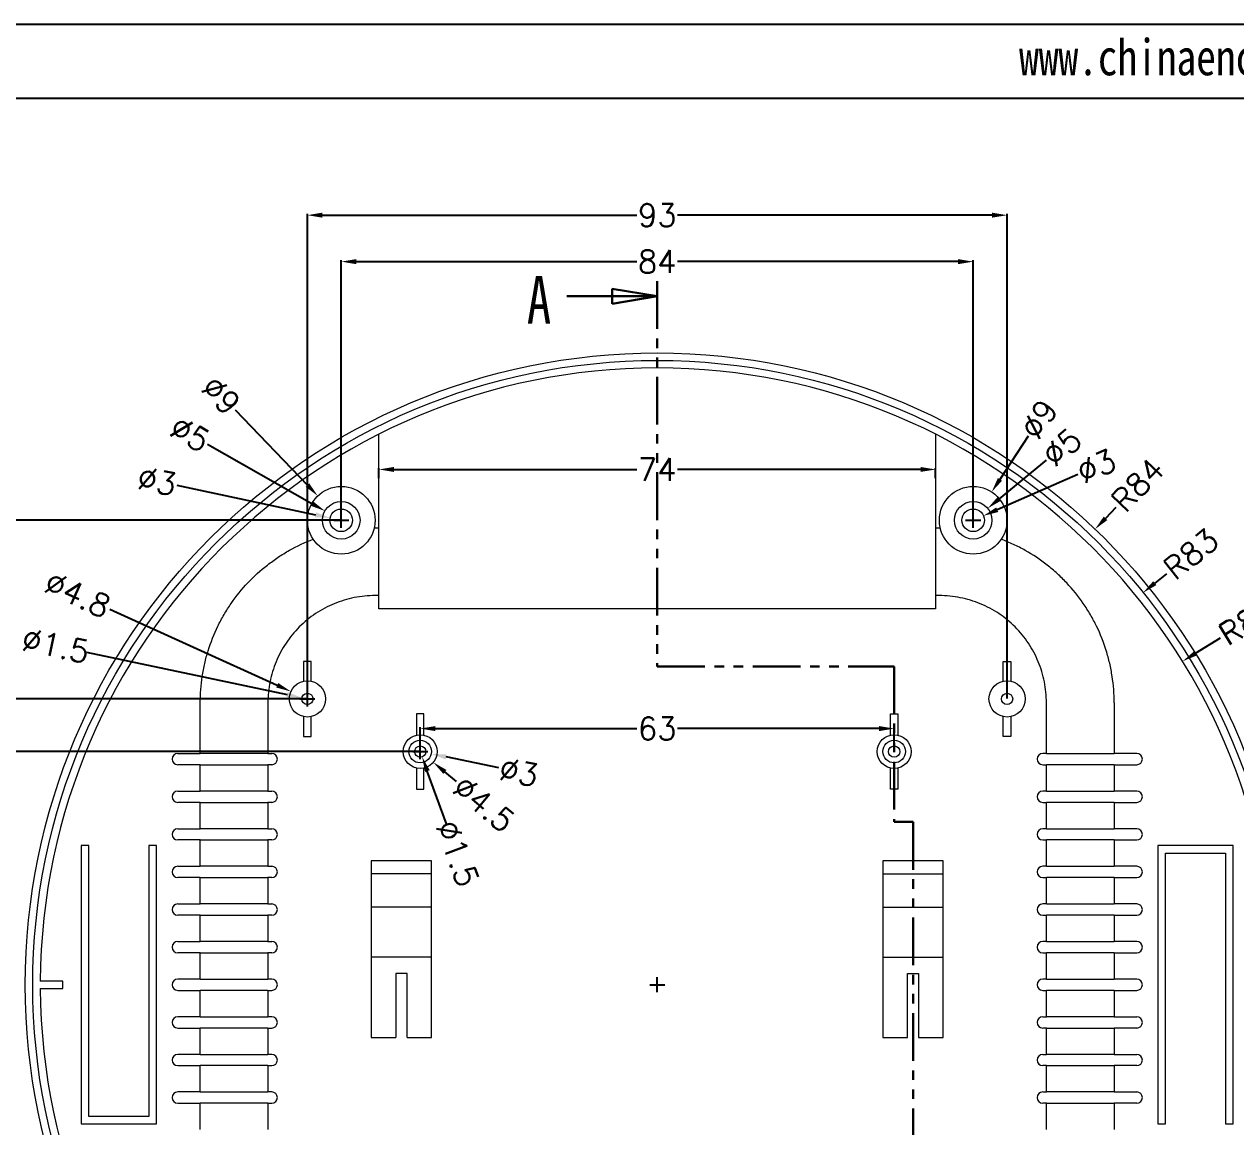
# Model space of a CAD drawing. Header units: inches. Extents: x 2104 to 3832, y 410 to 823.
# Drawn here: x 2921.7 to 3082.8, y 676.1 to 822.7 of the extents above; entities that cross this region are included whole.
import ezdxf

# ---------------------------------------------------------------- set-up
doc = ezdxf.new("R2010")
doc.units = ezdxf.units.IN
doc.linetypes.add('PHANTOM', pattern=[12.7, 6.35, -1.27, 1.27, -1.27, 1.27, -1.27])
doc.layers.add('文字', color=81, linetype='Continuous')
doc.styles.add('SLDTEXTSTYLE0', font='TXT', dxfattribs={"width": 0.75})
doc.styles.get("Standard").update_dxf_attribs({"font": 'txt', "bigfont": 'gbcbig.shx'})
doc.styles.add('宋体', font='', dxfattribs={"width": 0.8, "height": 3.5})
doc.styles.get('宋体').set_extended_font_data('SimSun')
doc.dimstyles.new('3', dxfattribs={"dimtxt": 3, "dimasz": 2, "dimexe": 0.18, "dimexo": 0.0625, "dimgap": 0.2, "dimtad": 0, "dimzin": 12, "dimdsep": 46, "dimtxsty": 'Standard', "dimcen": 1, "dimclrd": 3, "dimclre": 3, "dimadec": 0, "dimazin": 0, "dimtfac": 1, "dimtofl": 0, "dimtmove": 0, "dimatfit": 3, "dimfxl": 1, "dimtolj": 1, "dimtzin": 0, "dimarcsym": 0})

# ---------------------------------------------------------------- blocks, each defined once
blk = doc.blocks.new('_CLOSED')
at = {"color": 0, "linetype": 'ByBlock', "lineweight": -2}
for p, q in [((-1, 0.166667), (0, 0)), ((-1, 0.166667), (-1, -0.166667)), ((0, 0), (-1, -0.166667)), ((0, 0), (-1, 0))]:
    blk.add_line(p, q, dxfattribs=at)
blk = doc.blocks.new('*D68')
at = {"color": 3, "lineweight": -2}
for p, q in [((2959.37, 733.02), (2959.37, 797.45)), ((2961.37, 797.27), (3003.17, 797.27)), ((3050.37, 797.27), (3008.57, 797.27)), ((3052.37, 733.02), (3052.37, 797.45))]:
    blk.add_line(p, q, dxfattribs=at)
at = {"color": 3}
for points in [[(2961.37, 797.61), (2961.37, 796.94), (2959.37, 797.27)], [(3050.37, 797.61), (3050.37, 796.94), (3052.37, 797.27)]]:
    blk.add_solid(points, dxfattribs=at)
at = {"layer": 'Defpoints', "color": 0}
for p in [(3052.37, 797.27), (2959.37, 732.96), (3052.37, 732.96)]:
    blk.add_point(p, dxfattribs=at)
at = {"color": 0, "insert": (3005.87, 797.27), "char_height": 3, "attachment_point": 5}
blk.add_mtext('\\A1;93', dxfattribs=at)
blk = doc.blocks.new('*D69')
at = {"color": 3, "lineweight": -2}
for p, q in [((2974.37, 726.02), (2974.37, 729.2)), ((2976.37, 729.02), (3003.17, 729.02)), ((3035.37, 729.02), (3008.57, 729.02)), ((3037.37, 726.02), (3037.37, 729.2))]:
    blk.add_line(p, q, dxfattribs=at)
at = {"color": 3}
for points in [[(2976.37, 729.35), (2976.37, 728.69), (2974.37, 729.02)], [(3035.37, 729.35), (3035.37, 728.69), (3037.37, 729.02)]]:
    blk.add_solid(points, dxfattribs=at)
at = {"layer": 'Defpoints', "color": 0}
for p in [(3037.37, 729.02), (2974.37, 725.96), (3037.37, 725.96)]:
    blk.add_point(p, dxfattribs=at)
at = {"color": 0, "insert": (3005.87, 729.02), "char_height": 3, "attachment_point": 5}
blk.add_mtext('\\A1;63', dxfattribs=at)
blk = doc.blocks.new('*D70')
at = {"color": 3, "lineweight": -2}
for p, q in [((2968.87, 762.29), (2968.87, 763.65)), ((2970.87, 763.47), (3003.17, 763.47)), ((3040.87, 763.47), (3008.57, 763.47)), ((3042.87, 762.29), (3042.87, 763.65))]:
    blk.add_line(p, q, dxfattribs=at)
at = {"color": 3}
for points in [[(2970.87, 763.8), (2970.87, 763.14), (2968.87, 763.47)], [(3040.87, 763.8), (3040.87, 763.14), (3042.87, 763.47)]]:
    blk.add_solid(points, dxfattribs=at)
at = {"layer": 'Defpoints', "color": 0}
for p in [(3042.87, 763.47), (2968.87, 762.22), (3042.87, 762.22)]:
    blk.add_point(p, dxfattribs=at)
at = {"color": 0, "insert": (3005.87, 763.47), "char_height": 3, "attachment_point": 5}
blk.add_mtext('\\A1;74', dxfattribs=at)
blk = doc.blocks.new('*D72')
at = {"color": 3, "lineweight": -2}
for p, q in [((2963.87, 756.77), (2963.87, 791.28)), ((2965.87, 791.1), (3003.17, 791.1)), ((3045.87, 791.1), (3008.57, 791.1)), ((3047.87, 756.77), (3047.87, 791.28))]:
    blk.add_line(p, q, dxfattribs=at)
at = {"color": 3}
for points in [[(2965.87, 791.43), (2965.87, 790.76), (2963.87, 791.1)], [(3045.87, 791.43), (3045.87, 790.76), (3047.87, 791.1)]]:
    blk.add_solid(points, dxfattribs=at)
at = {"layer": 'Defpoints', "color": 0}
for p in [(3047.87, 791.1), (2963.87, 756.71), (3047.87, 756.71)]:
    blk.add_point(p, dxfattribs=at)
at = {"color": 0, "insert": (3005.87, 791.1), "char_height": 3, "attachment_point": 5}
blk.add_mtext('\\A1;84', dxfattribs=at)
blk = doc.blocks.new('*D78')
at = {"color": 3, "lineweight": -2}
for p, q in [((2974.31, 725.96), (2913.19, 725.96)), ((2913.37, 723.96), (2913.37, 671.66)), ((2913.37, 612.96), (2913.37, 665.26)), ((3005.81, 610.96), (2913.19, 610.96))]:
    blk.add_line(p, q, dxfattribs=at)
at = {"color": 3}
for points in [[(2913.04, 723.96), (2913.7, 723.96), (2913.37, 725.96)], [(2913.04, 612.96), (2913.7, 612.96), (2913.37, 610.96)]]:
    blk.add_solid(points, dxfattribs=at)
at = {"layer": 'Defpoints', "color": 0}
for p in [(2913.37, 725.96), (2974.37, 725.96), (3005.87, 610.96)]:
    blk.add_point(p, dxfattribs=at)
at = {"color": 0, "insert": (2913.37, 668.46), "char_height": 3, "attachment_point": 5, "rotation": 90}
blk.add_mtext('\\A1;115', dxfattribs=at)
blk = doc.blocks.new('*D79')
at = {"color": 3, "lineweight": -2}
for p, q in [((2959.31, 732.96), (2904.24, 732.96)), ((2904.42, 730.96), (2904.42, 675.66)), ((2904.42, 612.96), (2904.42, 668.26)), ((3005.81, 610.96), (2904.24, 610.96))]:
    blk.add_line(p, q, dxfattribs=at)
at = {"color": 3}
for points in [[(2904.08, 730.96), (2904.75, 730.96), (2904.42, 732.96)], [(2904.08, 612.96), (2904.75, 612.96), (2904.42, 610.96)]]:
    blk.add_solid(points, dxfattribs=at)
at = {"layer": 'Defpoints', "color": 0}
for p in [(2904.42, 732.96), (2959.37, 732.96), (3005.87, 610.96)]:
    blk.add_point(p, dxfattribs=at)
at = {"color": 0, "insert": (2904.42, 671.96), "char_height": 3, "attachment_point": 5, "rotation": 90}
blk.add_mtext('\\A1;122', dxfattribs=at)
blk = doc.blocks.new('*D80')
at = {"color": 3, "lineweight": -2}
for p, q in [((2963.81, 756.71), (2891.62, 756.71)), ((2891.8, 754.71), (2891.8, 691.04)), ((2891.8, 612.96), (2891.8, 676.64)), ((3005.81, 610.96), (2891.62, 610.96))]:
    blk.add_line(p, q, dxfattribs=at)
at = {"color": 3}
for points in [[(2891.46, 754.71), (2892.13, 754.71), (2891.8, 756.71)], [(2891.46, 612.96), (2892.13, 612.96), (2891.8, 610.96)]]:
    blk.add_solid(points, dxfattribs=at)
at = {"layer": 'Defpoints', "color": 0}
for p in [(2963.87, 756.71), (2891.8, 610.96), (3005.87, 610.96)]:
    blk.add_point(p, dxfattribs=at)
at = {"color": 0, "insert": (2891.8, 683.84), "char_height": 3, "attachment_point": 5, "rotation": 90}
blk.add_mtext('\\A1;145.75', dxfattribs=at)
blk = doc.blocks.new('*D83')
at = {"color": 3, "lineweight": -2}
for p, q in [((2949.77, 771.38), (2959.37, 761.4)), ((2963.87, 755.71), (2963.87, 757.71)), ((2962.87, 756.71), (2964.87, 756.71))]:
    blk.add_line(p, q, dxfattribs=at)
at = {"color": 3}
blk.add_solid([(2959.61, 761.63), (2959.13, 761.17), (2960.75, 759.95)], dxfattribs=at)
at = {"layer": 'Defpoints', "color": 0}
for p in [(2960.75, 759.95), (2966.99, 753.47)]:
    blk.add_point(p, dxfattribs=at)
at = {"color": 0, "insert": (2947.9, 773.32), "char_height": 3, "attachment_point": 5, "rotation": 313.8645}
blk.add_mtext('\\A1;∅9', dxfattribs=at)
blk = doc.blocks.new('*D84')
at = {"color": 3, "lineweight": -2}
for p, q in [((2946.11, 766.84), (2959.96, 758.94)), ((2963.87, 755.71), (2963.87, 757.71)), ((2962.87, 756.71), (2964.87, 756.71))]:
    blk.add_line(p, q, dxfattribs=at)
at = {"color": 3}
blk.add_solid([(2960.13, 759.23), (2959.8, 758.65), (2961.7, 757.95)], dxfattribs=at)
at = {"layer": 'Defpoints', "color": 0}
for p in [(2961.7, 757.95), (2966.04, 755.47)]:
    blk.add_point(p, dxfattribs=at)
at = {"color": 0, "insert": (2943.76, 768.18), "char_height": 3, "attachment_point": 5, "rotation": 330.3027}
blk.add_mtext('\\A1;∅5', dxfattribs=at)
blk = doc.blocks.new('*D85')
at = {"color": 3, "lineweight": -2}
for p, q in [((2942.02, 761.37), (2960.45, 757.44)), ((2963.87, 755.71), (2963.87, 757.71)), ((2962.87, 756.71), (2964.87, 756.71))]:
    blk.add_line(p, q, dxfattribs=at)
at = {"color": 3}
blk.add_solid([(2960.52, 757.77), (2960.38, 757.11), (2962.4, 757.02)], dxfattribs=at)
at = {"layer": 'Defpoints', "color": 0}
for p in [(2962.4, 757.02), (2965.34, 756.4)]:
    blk.add_point(p, dxfattribs=at)
at = {"color": 0, "insert": (2939.38, 761.93), "char_height": 3, "attachment_point": 5, "rotation": 347.9746}
blk.add_mtext('\\A1;∅3', dxfattribs=at)
blk = doc.blocks.new('*D86')
at = {"color": 3, "lineweight": -2}
for p, q in [((2974.37, 724.96), (2974.37, 726.96)), ((2973.37, 725.96), (2975.37, 725.96)), ((2979.19, 721.99), (2977.65, 723.26))]:
    blk.add_line(p, q, dxfattribs=at)
at = {"color": 3}
blk.add_solid([(2977.86, 723.52), (2977.44, 723), (2976.11, 724.53)], dxfattribs=at)
at = {"layer": 'Defpoints', "color": 0}
for p in [(2972.63, 727.39), (2976.11, 724.53)]:
    blk.add_point(p, dxfattribs=at)
at = {"color": 0, "insert": (2982.82, 719), "char_height": 3, "attachment_point": 5, "rotation": 320.5334}
blk.add_mtext('\\A1;∅4.5', dxfattribs=at)
blk = doc.blocks.new('*D87')
at = {"color": 3, "lineweight": -2}
for p, q in [((2974.37, 724.96), (2974.37, 726.96)), ((2973.37, 725.96), (2975.37, 725.96)), ((2984.82, 723.79), (2977.8, 725.25))]:
    blk.add_line(p, q, dxfattribs=at)
at = {"color": 3}
blk.add_solid([(2977.86, 725.58), (2977.73, 724.92), (2975.84, 725.66)], dxfattribs=at)
at = {"layer": 'Defpoints', "color": 0}
for p in [(2972.9, 726.27), (2975.84, 725.66)]:
    blk.add_point(p, dxfattribs=at)
at = {"color": 0, "insert": (2987.47, 723.24), "char_height": 3, "attachment_point": 5, "rotation": 348.2713}
blk.add_mtext('\\A1;∅3', dxfattribs=at)
blk = doc.blocks.new('*D88')
at = {"color": 3, "lineweight": -2}
for p, q in [((2974.37, 724.96), (2974.37, 726.96)), ((2973.37, 725.96), (2975.37, 725.96)), ((2977.88, 716.37), (2975.31, 723.38))]:
    blk.add_line(p, q, dxfattribs=at)
at = {"color": 3}
blk.add_solid([(2975.63, 723.49), (2975, 723.26), (2974.63, 725.26)], dxfattribs=at)
at = {"layer": 'Defpoints', "color": 0}
for p in [(2974.11, 726.66), (2974.63, 725.26)]:
    blk.add_point(p, dxfattribs=at)
at = {"color": 0, "insert": (2979.32, 712.42), "char_height": 3, "attachment_point": 5, "rotation": 290.0999}
blk.add_mtext('\\A1;∅1.5', dxfattribs=at)
blk = doc.blocks.new('*D89')
at = {"color": 3, "lineweight": -2}
for p, q in [((2933.11, 744.89), (2955.36, 734.78)), ((2958.37, 732.96), (2960.37, 732.96)), ((2959.37, 731.96), (2959.37, 733.96))]:
    blk.add_line(p, q, dxfattribs=at)
at = {"color": 3}
blk.add_solid([(2955.5, 735.08), (2955.23, 734.48), (2957.18, 733.95)], dxfattribs=at)
at = {"layer": 'Defpoints', "color": 0}
for p in [(2957.18, 733.95), (2961.55, 731.97)]:
    blk.add_point(p, dxfattribs=at)
at = {"color": 0, "insert": (2928.83, 746.84), "char_height": 3, "attachment_point": 5, "rotation": 335.5605}
blk.add_mtext('\\A1;∅4.8', dxfattribs=at)
blk = doc.blocks.new('*D90')
at = {"color": 3, "lineweight": -2}
for p, q in [((2930.02, 739.18), (2956.68, 733.53)), ((2958.37, 732.96), (2960.37, 732.96)), ((2959.37, 731.96), (2959.37, 733.96))]:
    blk.add_line(p, q, dxfattribs=at)
at = {"color": 3}
blk.add_solid([(2956.75, 733.86), (2956.61, 733.2), (2958.64, 733.12)], dxfattribs=at)
at = {"layer": 'Defpoints', "color": 0}
for p in [(2958.64, 733.12), (2960.1, 732.81)]:
    blk.add_point(p, dxfattribs=at)
at = {"color": 0, "insert": (2925.91, 740.05), "char_height": 3, "attachment_point": 5, "rotation": 348.0405}
blk.add_mtext('\\A1;∅1.5', dxfattribs=at)
blk = doc.blocks.new('*D100')
at = {"color": 3, "lineweight": -2}
for p, q in [((3066.84, 758.41), (3065.46, 756.97)), ((3005.87, 693.96), (3005.87, 695.96)), ((3004.87, 694.96), (3006.87, 694.96))]:
    blk.add_line(p, q, dxfattribs=at)
at = {"color": 3}
blk.add_solid([(3065.22, 757.2), (3065.7, 756.74), (3064.07, 755.53)], dxfattribs=at)
at = {"layer": 'Defpoints', "color": 0}
for p in [(3064.07, 755.53), (3005.87, 694.96)]:
    blk.add_point(p, dxfattribs=at)
at = {"color": 0, "insert": (3069.75, 761.44), "char_height": 3, "attachment_point": 5, "rotation": 46.1423}
blk.add_mtext('\\A1;R84', dxfattribs=at)
blk = doc.blocks.new('*D101')
at = {"color": 3, "lineweight": -2}
for p, q in [((3073.57, 749.6), (3072.01, 748.35)), ((3005.87, 693.96), (3005.87, 695.96)), ((3004.87, 694.96), (3006.87, 694.96))]:
    blk.add_line(p, q, dxfattribs=at)
at = {"color": 3}
blk.add_solid([(3071.8, 748.61), (3072.22, 748.09), (3070.46, 747.09)], dxfattribs=at)
at = {"layer": 'Defpoints', "color": 0}
for p in [(3070.46, 747.09), (3005.87, 694.96)]:
    blk.add_point(p, dxfattribs=at)
at = {"color": 0, "insert": (3076.84, 752.24), "char_height": 3, "attachment_point": 5, "rotation": 38.9092}
blk.add_mtext('\\A1;R83', dxfattribs=at)
blk = doc.blocks.new('*D102')
at = {"color": 3, "lineweight": -2}
for p, q in [((3080.7, 741.05), (3077.39, 739.01)), ((3005.87, 693.96), (3005.87, 695.96)), ((3004.87, 694.96), (3006.87, 694.96))]:
    blk.add_line(p, q, dxfattribs=at)
at = {"color": 3}
blk.add_solid([(3077.22, 739.29), (3077.57, 738.73), (3075.69, 737.96)], dxfattribs=at)
at = {"layer": 'Defpoints', "color": 0}
for p in [(3075.69, 737.96), (3005.87, 694.96)]:
    blk.add_point(p, dxfattribs=at)
at = {"color": 0, "insert": (3084.28, 743.25), "char_height": 3, "attachment_point": 5, "rotation": 31.6269}
blk.add_mtext('\\A1;R82', dxfattribs=at)
blk = doc.blocks.new('*D130')
at = {"color": 3, "lineweight": -2}
for p, q in [((3055.16, 767.88), (3051.42, 762.15)), ((3047.87, 755.71), (3047.87, 757.71)), ((3046.87, 756.71), (3048.87, 756.71))]:
    blk.add_line(p, q, dxfattribs=at)
at = {"color": 3}
blk.add_solid([(3051.15, 762.33), (3051.7, 761.97), (3050.33, 760.48)], dxfattribs=at)
at = {"layer": 'Defpoints', "color": 0}
for p in [(3050.33, 760.48), (3045.41, 752.94)]:
    blk.add_point(p, dxfattribs=at)
at = {"color": 0, "insert": (3056.64, 770.14), "char_height": 3, "attachment_point": 5, "rotation": 56.8466}
blk.add_mtext('\\A1;∅9', dxfattribs=at)
blk = doc.blocks.new('*D131')
at = {"color": 3, "lineweight": -2}
for p, q in [((3057.58, 764.7), (3051.34, 759.57)), ((3047.87, 755.71), (3047.87, 757.71)), ((3046.87, 756.71), (3048.87, 756.71))]:
    blk.add_line(p, q, dxfattribs=at)
at = {"color": 3}
blk.add_solid([(3051.13, 759.83), (3051.56, 759.31), (3049.8, 758.3)], dxfattribs=at)
at = {"layer": 'Defpoints', "color": 0}
for p in [(3049.8, 758.3), (3045.94, 755.12)]:
    blk.add_point(p, dxfattribs=at)
at = {"color": 0, "insert": (3059.67, 766.42), "char_height": 3, "attachment_point": 5, "rotation": 39.4423}
blk.add_mtext('\\A1;∅5', dxfattribs=at)
blk = doc.blocks.new('*D132')
at = {"color": 3, "lineweight": -2}
for p, q in [((3061.77, 762.81), (3051.07, 758.12)), ((3047.87, 755.71), (3047.87, 757.71)), ((3046.87, 756.71), (3048.87, 756.71))]:
    blk.add_line(p, q, dxfattribs=at)
at = {"color": 3}
blk.add_solid([(3050.94, 758.42), (3051.21, 757.81), (3049.24, 757.31)], dxfattribs=at)
at = {"layer": 'Defpoints', "color": 0}
for p in [(3049.24, 757.31), (3046.5, 756.11)]:
    blk.add_point(p, dxfattribs=at)
at = {"color": 0, "insert": (3064.25, 763.9), "char_height": 3, "attachment_point": 5, "rotation": 23.6973}
blk.add_mtext('\\A1;∅3', dxfattribs=at)

msp = doc.modelspace()

# ---------------------------------------------------------------- linework, layer by layer
for p, q in [((2800.485, 822.657), (3384.387, 822.657)), ((2815.594, 812.827), (3374.557, 812.827))]:
    msp.add_line(p, q)
at = {"color": 1, "linetype": 'PHANTOM', "lineweight": 30}
for p, q in [((3005.87, 788.495), (3005.87, 737.296)), ((3005.87, 737.296), (3037.37, 737.296)), ((3037.37, 737.296), (3037.37, 716.608)), ((3037.37, 716.608), (3039.87, 716.608)), ((3039.87, 716.608), (3039.87, 670.11))]:
    msp.add_line(p, q, dxfattribs=at)
at = {"color": 7, "linetype": 'Continuous', "lineweight": 30}
msp.add_line((2993.87, 786.495), (3005.87, 786.495), dxfattribs=at)
at = {"color": 7, "linetype": 'Continuous', "lineweight": 15}
for p, q in [((2968.87, 744.96), (2968.87, 768.138)), ((3042.87, 768.138), (3042.87, 744.96)), ((2968.37, 755.7), (2968.87, 755.7)), ((3042.87, 755.7), (3043.37, 755.7)), ((2968.87, 746.7), (2968.37, 746.7)), ((3043.37, 746.7), (3042.87, 746.7)), ((3042.87, 744.96), (2968.87, 744.96)), ((2959.87, 737.96), (2958.87, 737.96)), ((2958.87, 737.96), (2958.87, 735.308)), ((2959.87, 735.308), (2959.87, 737.96)), ((3051.87, 737.96), (3052.87, 737.96)), ((3051.87, 735.308), (3051.87, 737.96)), ((3052.87, 737.96), (3052.87, 735.308)), ((2945.13, 725.71), (2945.13, 732.46)), ((2954.13, 732.46), (2954.13, 725.71)), ((3057.609, 725.71), (3057.609, 732.46)), ((3066.609, 732.46), (3066.609, 725.71)), ((2958.87, 730.613), (2958.87, 727.96)), ((2959.87, 727.96), (2959.87, 730.613)), ((2974.87, 730.96), (2973.87, 730.96)), ((2973.87, 730.96), (2973.87, 728.154)), ((2974.87, 728.154), (2974.87, 730.96)), ((3036.87, 730.96), (3037.87, 730.96)), ((3036.87, 728.154), (3036.87, 730.96)), ((3037.87, 730.96), (3037.87, 728.154)), ((3051.87, 727.96), (3051.87, 730.613)), ((3052.87, 730.613), (3052.87, 727.96)), ((2958.87, 727.96), (2959.87, 727.96)), ((3052.87, 727.96), (3051.87, 727.96)), ((2942.13, 725.71), (2945.13, 725.71)), ((2954.13, 725.71), (2945.13, 725.71)), ((2954.13, 725.71), (2954.63, 725.71)), ((3057.609, 725.71), (3057.109, 725.71)), ((3057.609, 725.71), (3066.609, 725.71)), ((3069.609, 725.71), (3066.609, 725.71)), ((2945.13, 724.21), (2942.13, 724.21)), ((2945.13, 720.71), (2945.13, 724.21)), ((2945.13, 724.21), (2954.13, 724.21)), ((2954.13, 724.21), (2954.13, 720.71)), ((2954.63, 724.21), (2954.13, 724.21)), ((2973.87, 723.767), (2973.87, 720.96)), ((2974.87, 720.96), (2974.87, 723.767)), ((3036.87, 720.96), (3036.87, 723.767)), ((3037.87, 723.767), (3037.87, 720.96)), ((3057.109, 724.21), (3057.609, 724.21)), ((3057.609, 720.71), (3057.609, 724.21)), ((3066.609, 724.21), (3057.609, 724.21)), ((3066.609, 724.21), (3066.609, 720.71)), ((3066.609, 724.21), (3069.609, 724.21)), ((2942.13, 720.71), (2945.13, 720.71)), ((2954.13, 720.71), (2945.13, 720.71)), ((2954.13, 720.71), (2954.63, 720.71)), ((2973.87, 720.96), (2974.87, 720.96)), ((3037.87, 720.96), (3036.87, 720.96)), ((3057.609, 720.71), (3057.109, 720.71)), ((3057.609, 720.71), (3066.609, 720.71)), ((3069.609, 720.71), (3066.609, 720.71)), ((2945.13, 719.21), (2942.13, 719.21)), ((2945.13, 715.71), (2945.13, 719.21)), ((2945.13, 719.21), (2954.13, 719.21)), ((2954.13, 719.21), (2954.13, 715.71)), ((2954.63, 719.21), (2954.13, 719.21)), ((3057.109, 719.21), (3057.609, 719.21)), ((3057.609, 715.71), (3057.609, 719.21)), ((3066.609, 719.21), (3057.609, 719.21)), ((3066.609, 719.21), (3066.609, 715.71)), ((3066.609, 719.21), (3069.609, 719.21)), ((2942.13, 715.71), (2945.13, 715.71)), ((2954.13, 715.71), (2945.13, 715.71)), ((2954.13, 715.71), (2954.63, 715.71)), ((3057.609, 715.71), (3057.109, 715.71)), ((3057.609, 715.71), (3066.609, 715.71)), ((3069.609, 715.71), (3066.609, 715.71)), ((2930.317, 713.46), (2929.317, 713.46)), ((2929.317, 713.46), (2929.317, 676.46)), ((2930.317, 677.46), (2930.317, 713.46)), ((2939.317, 713.46), (2938.317, 713.46)), ((2938.317, 713.46), (2938.317, 677.46)), ((2939.317, 676.46), (2939.317, 713.46)), ((2945.13, 714.21), (2942.13, 714.21)), ((2945.13, 710.71), (2945.13, 714.21)), ((2945.13, 714.21), (2954.13, 714.21)), ((2954.13, 714.21), (2954.13, 710.71)), ((2954.63, 714.21), (2954.13, 714.21)), ((3057.109, 714.21), (3057.609, 714.21)), ((3057.609, 710.71), (3057.609, 714.21)), ((3066.609, 714.21), (3057.609, 714.21)), ((3066.609, 714.21), (3066.609, 710.71)), ((3066.609, 714.21), (3069.609, 714.21)), ((3072.422, 713.46), (3072.422, 676.46)), ((3082.422, 713.46), (3072.422, 713.46)), ((3082.422, 676.46), (3082.422, 713.46)), ((3073.422, 712.46), (3081.422, 712.46)), ((3073.422, 676.46), (3073.422, 712.46)), ((3081.422, 712.46), (3081.422, 676.46)), ((2942.13, 710.71), (2945.13, 710.71)), ((2954.13, 710.71), (2945.13, 710.71)), ((2954.13, 710.71), (2954.63, 710.71)), ((2975.87, 711.46), (2967.87, 711.46)), ((2967.87, 711.46), (2967.87, 687.96)), ((2975.87, 687.96), (2975.87, 711.46)), ((3043.87, 711.46), (3035.87, 711.46)), ((3035.87, 711.46), (3035.87, 687.96)), ((3043.87, 687.96), (3043.87, 711.46)), ((3057.609, 710.71), (3057.109, 710.71)), ((3057.609, 710.71), (3066.609, 710.71)), ((3069.609, 710.71), (3066.609, 710.71)), ((2945.13, 709.21), (2942.13, 709.21)), ((2945.13, 705.71), (2945.13, 709.21)), ((2945.13, 709.21), (2954.13, 709.21)), ((2954.13, 709.21), (2954.13, 705.71)), ((2954.63, 709.21), (2954.13, 709.21)), ((2975.87, 709.71), (2967.87, 709.71)), ((3035.87, 709.71), (3043.87, 709.71)), ((3057.109, 709.21), (3057.609, 709.21)), ((3057.609, 705.71), (3057.609, 709.21)), ((3066.609, 709.21), (3057.609, 709.21)), ((3066.609, 709.21), (3066.609, 705.71)), ((3066.609, 709.21), (3069.609, 709.21)), ((2942.13, 705.71), (2945.13, 705.71)), ((2954.13, 705.71), (2945.13, 705.71)), ((2954.13, 705.71), (2954.63, 705.71)), ((3057.609, 705.71), (3057.109, 705.71)), ((3057.609, 705.71), (3066.609, 705.71)), ((3069.609, 705.71), (3066.609, 705.71)), ((2945.13, 704.21), (2942.13, 704.21)), ((2945.13, 700.71), (2945.13, 704.21)), ((2945.13, 704.21), (2954.13, 704.21)), ((2954.13, 704.21), (2954.13, 700.71)), ((2954.63, 704.21), (2954.13, 704.21)), ((2975.87, 705.286), (2967.87, 705.286)), ((3035.87, 705.286), (3043.87, 705.286)), ((3057.109, 704.21), (3057.609, 704.21)), ((3057.609, 700.71), (3057.609, 704.21)), ((3066.609, 704.21), (3057.609, 704.21)), ((3066.609, 704.21), (3066.609, 700.71)), ((3066.609, 704.21), (3069.609, 704.21)), ((2942.13, 700.71), (2945.13, 700.71)), ((2954.13, 700.71), (2945.13, 700.71)), ((2954.13, 700.71), (2954.63, 700.71)), ((3057.609, 700.71), (3057.109, 700.71)), ((3057.609, 700.71), (3066.609, 700.71)), ((3069.609, 700.71), (3066.609, 700.71)), ((2945.13, 699.21), (2942.13, 699.21)), ((2945.13, 695.71), (2945.13, 699.21)), ((2945.13, 699.21), (2954.13, 699.21)), ((2954.13, 699.21), (2954.13, 695.71)), ((2954.63, 699.21), (2954.13, 699.21)), ((3057.109, 699.21), (3057.609, 699.21)), ((3057.609, 695.71), (3057.609, 699.21)), ((3066.609, 699.21), (3057.609, 699.21)), ((3066.609, 699.21), (3066.609, 695.71)), ((3066.609, 699.21), (3069.609, 699.21)), ((2975.87, 698.634), (2967.87, 698.634)), ((3035.87, 698.634), (3043.87, 698.634)), ((2945.13, 695.71), (2942.13, 695.71)), ((2945.13, 695.71), (2954.13, 695.71)), ((2954.63, 695.71), (2954.13, 695.71)), ((2971.12, 696.46), (2971.12, 687.96)), ((2972.62, 696.46), (2971.12, 696.46)), ((2972.62, 687.96), (2972.62, 696.46)), ((3039.12, 687.96), (3039.12, 696.46)), ((3039.12, 696.46), (3040.62, 696.46)), ((3040.62, 696.46), (3040.62, 687.96)), ((3057.609, 695.71), (3057.109, 695.71)), ((3057.609, 695.71), (3066.609, 695.71)), ((3069.609, 695.71), (3066.609, 695.71)), ((2926.871, 695.46), (2923.871, 695.46)), ((2923.871, 694.46), (2926.871, 694.46)), ((2926.871, 694.46), (2926.871, 695.46)), ((2942.13, 694.21), (2945.13, 694.21)), ((2954.13, 694.21), (2945.13, 694.21)), ((2945.13, 690.71), (2945.13, 694.21)), ((2954.13, 694.21), (2954.13, 690.71)), ((2954.13, 694.21), (2954.63, 694.21)), ((3057.109, 694.21), (3057.609, 694.21)), ((3057.609, 690.71), (3057.609, 694.21)), ((3066.609, 694.21), (3057.609, 694.21)), ((3066.609, 694.21), (3066.609, 690.71)), ((3066.609, 694.21), (3069.609, 694.21)), ((2945.13, 690.71), (2942.13, 690.71)), ((2945.13, 690.71), (2954.13, 690.71)), ((2954.63, 690.71), (2954.13, 690.71)), ((3057.109, 690.71), (3057.609, 690.71)), ((3066.609, 690.71), (3057.609, 690.71)), ((3066.609, 690.71), (3069.609, 690.71)), ((2942.13, 689.21), (2945.13, 689.21)), ((2954.13, 689.21), (2945.13, 689.21)), ((2945.13, 685.71), (2945.13, 689.21)), ((2954.13, 689.21), (2954.13, 685.71)), ((2954.13, 689.21), (2954.63, 689.21)), ((2967.87, 687.96), (2971.12, 687.96)), ((2972.62, 687.96), (2975.87, 687.96)), ((3035.87, 687.96), (3039.12, 687.96)), ((3040.62, 687.96), (3043.87, 687.96)), ((3057.609, 689.21), (3057.109, 689.21)), ((3057.609, 685.71), (3057.609, 689.21)), ((3057.609, 689.21), (3066.609, 689.21)), ((3066.609, 689.21), (3066.609, 685.71)), ((3069.609, 689.21), (3066.609, 689.21)), ((2945.13, 685.71), (2942.13, 685.71)), ((2945.13, 685.71), (2954.13, 685.71)), ((2954.63, 685.71), (2954.13, 685.71)), ((3057.109, 685.71), (3057.609, 685.71)), ((3066.609, 685.71), (3057.609, 685.71)), ((3066.609, 685.71), (3069.609, 685.71)), ((2942.13, 684.21), (2945.13, 684.21)), ((2945.13, 680.71), (2945.13, 684.21)), ((2954.13, 684.21), (2945.13, 684.21)), ((2954.13, 684.21), (2954.13, 680.71)), ((2954.13, 684.21), (2954.63, 684.21)), ((3057.609, 684.21), (3057.109, 684.21)), ((3057.609, 680.71), (3057.609, 684.21)), ((3057.609, 684.21), (3066.609, 684.21)), ((3066.609, 684.21), (3066.609, 680.71)), ((3069.609, 684.21), (3066.609, 684.21)), ((2945.13, 680.71), (2942.13, 680.71)), ((2945.13, 680.71), (2954.13, 680.71)), ((2954.63, 680.71), (2954.13, 680.71)), ((3057.109, 680.71), (3057.609, 680.71)), ((3066.609, 680.71), (3057.609, 680.71)), ((3066.609, 680.71), (3069.609, 680.71)), ((2942.13, 679.21), (2945.13, 679.21)), ((2954.13, 679.21), (2945.13, 679.21)), ((2945.13, 675.71), (2945.13, 679.21)), ((2954.13, 679.21), (2954.13, 675.71)), ((2954.13, 679.21), (2954.63, 679.21)), ((3057.609, 679.21), (3057.109, 679.21)), ((3057.609, 675.71), (3057.609, 679.21)), ((3057.609, 679.21), (3066.609, 679.21)), ((3066.609, 679.21), (3066.609, 675.71)), ((3069.609, 679.21), (3066.609, 679.21)), ((2929.317, 676.46), (2939.317, 676.46)), ((2938.317, 677.46), (2930.317, 677.46)), ((3072.422, 676.46), (3073.422, 676.46)), ((3081.422, 676.46), (3082.422, 676.46))]:
    msp.add_line(p, q, dxfattribs=at)
for centre, radius in [((3005.87, 694.96), 84), ((3005.87, 694.96), 83), ((2963.87, 756.71), 4.5), ((3047.87, 756.71), 4.5), ((2963.87, 756.71), 2.5), ((3047.87, 756.71), 2.5), ((2963.87, 756.71), 1.5), ((3047.87, 756.71), 1.5), ((2959.37, 732.96), 2.4), ((3052.37, 732.96), 2.4), ((2959.37, 732.96), 0.75), ((3052.37, 732.96), 0.75), ((2974.37, 725.96), 2.25), ((3037.37, 725.96), 2.25), ((2974.37, 725.96), 1.5), ((2974.37, 725.96), 0.75), ((3037.37, 725.96), 1.5), ((3037.37, 725.96), 0.75)]:
    msp.add_circle(centre, radius, dxfattribs=at)
for centre, radius, start, end in [((3005.87, 694.96), 82, 0.34937, 179.65063), ((2942.13, 724.96), 0.75, 90, 270), ((2954.63, 724.96), 0.75, 270, 90), ((3057.109, 724.96), 0.75, 90, 270), ((3069.609, 724.96), 0.75, 270, 90), ((2942.13, 719.96), 0.75, 90, 270), ((2954.63, 719.96), 0.75, 270, 90), ((3057.109, 719.96), 0.75, 90, 270), ((3069.609, 719.96), 0.75, 270, 90), ((2942.13, 714.96), 0.75, 90, 270), ((2954.63, 714.96), 0.75, 270, 90), ((3057.109, 714.96), 0.75, 90, 270), ((3069.609, 714.96), 0.75, 270, 90), ((2942.13, 709.96), 0.75, 90, 270), ((2954.63, 709.96), 0.75, 270, 90), ((3057.109, 709.96), 0.75, 90, 270), ((3069.609, 709.96), 0.75, 270, 90), ((2942.13, 704.96), 0.75, 90, 270), ((2954.63, 704.96), 0.75, 270, 90), ((3057.109, 704.96), 0.75, 90, 270), ((3069.609, 704.96), 0.75, 270, 90), ((2942.13, 699.96), 0.75, 90, 270), ((2954.63, 699.96), 0.75, 270, 90), ((3057.109, 699.96), 0.75, 90, 270), ((3069.609, 699.96), 0.75, 270, 90), ((2942.13, 694.96), 0.75, 90, 270), ((2954.63, 694.96), 0.75, 270, 90), ((3057.109, 694.96), 0.75, 90, 270), ((3069.609, 694.96), 0.75, 270, 90), ((3005.87, 694.96), 82, 180.34937, 359.65063), ((2942.13, 689.96), 0.75, 90, 270), ((2954.63, 689.96), 0.75, 270, 90), ((3057.109, 689.96), 0.75, 90, 270), ((3069.609, 689.96), 0.75, 270, 90), ((2942.13, 684.96), 0.75, 90, 270), ((2954.63, 684.96), 0.75, 270, 90), ((3057.109, 684.96), 0.75, 90, 270), ((3069.609, 684.96), 0.75, 270, 90), ((2942.13, 679.96), 0.75, 90, 270), ((2954.63, 679.96), 0.75, 270, 90), ((3057.109, 679.96), 0.75, 90, 270), ((3069.609, 679.96), 0.75, 270, 90)]:
    msp.add_arc(centre, radius, start, end, dxfattribs=at)
for points in [[(2968.255, 755.7), (2968.293, 755.7), (2968.331, 755.7), (2968.37, 755.7)], [(3043.37, 755.7), (3043.408, 755.7), (3043.446, 755.7), (3043.485, 755.7)]]:
    msp.add_open_spline(points, degree=3, dxfattribs=at)
for points, knots in [([(2945.13, 732.46), (2945.13, 733.628), (2945.217, 734.794), (2945.482, 736.537), (2945.593, 737.118), (2945.856, 738.259), (2946.009, 738.822), (2946.529, 740.49), (2946.958, 741.572), (2947.725, 743.15), (2948.003, 743.669), (2948.597, 744.687), (2948.912, 745.184), (2949.916, 746.635), (2950.661, 747.555), (2952.266, 749.258), (2953.13, 750.044), (2954.514, 751.127), (2954.993, 751.474), (2955.971, 752.126), (2956.47, 752.432), (2957.995, 753.289), (2959.048, 753.782), (2960.138, 754.195)], [0, 0, 0, 0, 0.125, 0.125, 0.1875, 0.1875, 0.25, 0.25, 0.375, 0.375, 0.4375, 0.4375, 0.5, 0.5, 0.625, 0.625, 0.75, 0.75, 0.8125, 0.8125, 0.875, 0.875, 1, 1, 1, 1]), ([(3066.609, 732.46), (3066.609, 733.63), (3066.522, 734.798), (3066.256, 736.546), (3066.145, 737.126), (3065.881, 738.266), (3065.729, 738.828), (3065.21, 740.492), (3064.782, 741.569), (3064.019, 743.14), (3063.745, 743.655), (3063.153, 744.671), (3062.835, 745.171), (3061.834, 746.621), (3061.099, 747.531), (3059.896, 748.811), (3059.477, 749.223), (3058.607, 750.018), (3058.155, 750.399), (3056.771, 751.483), (3055.802, 752.131), (3054.278, 752.99), (3053.759, 753.258), (3052.696, 753.755), (3052.151, 753.986), (3051.601, 754.195)], [0, 0, 0, 0, 0.125, 0.125, 0.1875, 0.1875, 0.25, 0.25, 0.375, 0.375, 0.4375, 0.4375, 0.5, 0.5, 0.625, 0.625, 0.6875, 0.6875, 0.75, 0.75, 0.875, 0.875, 0.9375, 0.9375, 1, 1, 1, 1]), ([(2968.37, 746.7), (2967.441, 746.7), (2966.515, 746.61), (2964.673, 746.241), (2963.785, 745.972), (2962.5, 745.441), (2962.08, 745.243), (2961.255, 744.803), (2960.851, 744.561), (2959.685, 743.783), (2958.963, 743.192), (2957.634, 741.863), (2957.047, 741.144), (2956.274, 739.987), (2956.035, 739.589), (2955.595, 738.766), (2955.393, 738.339), (2954.858, 737.047), (2954.59, 736.16), (2954.315, 734.792), (2954.245, 734.329), (2954.153, 733.395), (2954.13, 732.928), (2954.13, 732.46)], [0, 0, 0, 0, 0.125, 0.125, 0.25, 0.25, 0.3125, 0.3125, 0.375, 0.375, 0.5, 0.5, 0.625, 0.625, 0.6875, 0.6875, 0.75, 0.75, 0.875, 0.875, 0.9375, 0.9375, 1, 1, 1, 1]), ([(3057.609, 732.46), (3057.609, 733.389), (3057.519, 734.315), (3057.151, 736.157), (3056.881, 737.045), (3056.35, 738.33), (3056.152, 738.75), (3055.712, 739.575), (3055.47, 739.979), (3054.692, 741.145), (3054.101, 741.867), (3052.772, 743.196), (3052.053, 743.784), (3050.897, 744.556), (3050.498, 744.795), (3049.675, 745.235), (3049.248, 745.437), (3047.956, 745.972), (3047.069, 746.24), (3045.702, 746.515), (3045.238, 746.585), (3044.304, 746.678), (3043.837, 746.7), (3043.37, 746.7)], [0, 0, 0, 0, 0.125, 0.125, 0.25, 0.25, 0.3125, 0.3125, 0.375, 0.375, 0.5, 0.5, 0.625, 0.625, 0.6875, 0.6875, 0.75, 0.75, 0.875, 0.875, 0.9375, 0.9375, 1, 1, 1, 1])]:
    msp.add_open_spline(points, degree=3, knots=knots, dxfattribs=at)

# ---------------------------------------------------------------- block references
at = {"color": 7, "linetype": 'Continuous', "lineweight": 30, "xscale": 6, "yscale": 6}
msp.add_blockref('_CLOSED', (3005.87, 786.495), dxfattribs=at)

# ---------------------------------------------------------------- texts
at = {"color": 7, "linetype": 'Continuous', "insert": (2988.536, 789.209), "char_height": 6.35, "attachment_point": 1, "style": 'SLDTEXTSTYLE0'}
msp.add_mtext('A', dxfattribs=at)
at = {"layer": '文字', "color": 0, "insert": (3053.974, 820.676), "char_height": 4.80578, "width": 84.43291, "attachment_point": 1, "style": '宋体'}
msp.add_mtext('www.chinaenclosure.com', dxfattribs=at)

# ---------------------------------------------------------------- dimensions: what is measured, and where the dimension line sits
dim = msp.add_linear_dim(base=(3052.37, 797.273), p1=(2959.37, 732.96), p2=(3052.37, 732.96), dimstyle='3')
dim.commit()
dim.dimension.update_dxf_attribs({"geometry": '*D68', "text_midpoint": (3005.87, 797.273), "dimtype": 160})
for base, p1, p2, picture, middle in [((3047.87, 791.097), (2963.87, 756.71), (3047.87, 756.71), '*D72', (3005.87, 791.097)), ((3042.87, 763.47), (2968.87, 762.225), (3042.87, 762.225), '*D70', (3005.87, 763.47)), ((3037.37, 729.021), (2974.37, 725.96), (3037.37, 725.96), '*D69', (3005.87, 729.021))]:
    dim = msp.add_linear_dim(base=base, p1=p1, p2=p2, dimstyle='3')
    dim.commit()
    dim.dimension.update_dxf_attribs({"geometry": picture, "text_midpoint": middle})
for p1, p2, picture, middle in [((2966.988, 753.466), (2960.751, 759.955), '*D83', (2947.903, 773.323)), ((3045.409, 752.943), (3050.331, 760.478), '*D130', (3056.642, 770.139)), ((2966.041, 755.472), (2961.698, 757.949), '*D84', (2943.761, 768.179)), ((3045.939, 755.122), (3049.8, 758.299), '*D131', (3059.669, 766.417)), ((3046.496, 756.108), (3049.243, 757.313), '*D132', (3064.247, 763.899)), ((2965.337, 756.398), (2962.403, 757.023), '*D85', (2939.377, 761.928)), ((2961.555, 731.967), (2957.185, 733.953), '*D89', (2928.831, 746.839)), ((2960.103, 732.805), (2958.636, 733.116), '*D90', (2925.913, 740.047)), ((2972.901, 726.265), (2975.838, 725.656), '*D87', (2987.468, 723.241)), ((2974.112, 726.665), (2974.627, 725.256), '*D88', (2979.324, 712.423))]:
    dim = msp.add_diameter_dim_2p(p1=p1, p2=p2, dimstyle='3')
    dim.commit()
    dim.dimension.update_dxf_attribs({"geometry": picture, "text_midpoint": middle, "dimtype": 163})
for mpoint, picture, middle in [((3064.071, 755.53), '*D100', (3069.752, 761.442)), ((3070.455, 747.092), '*D101', (3076.836, 752.242))]:
    dim = msp.add_radius_dim(center=(3005.87, 694.96), mpoint=mpoint, dimstyle='3')
    dim.commit()
    dim.dimension.update_dxf_attribs({"geometry": picture, "text_midpoint": middle})
for base, p1, p2, picture, middle in [((2891.796, 610.96), (2963.87, 756.71), (3005.87, 610.96), '*D80', (2891.796, 683.835)), ((2904.416, 732.96), (3005.87, 610.96), (2959.37, 732.96), '*D79', (2904.416, 671.96)), ((2913.37, 725.96), (3005.87, 610.96), (2974.37, 725.96), '*D78', (2913.37, 668.46))]:
    dim = msp.add_linear_dim(base=base, p1=p1, p2=p2, angle=90, dimstyle='3')
    dim.commit()
    dim.dimension.update_dxf_attribs({"geometry": picture, "text_midpoint": middle})
dim = msp.add_radius_dim(center=(3005.87, 694.96), mpoint=(3075.691, 737.96), dimstyle='3')
dim.commit()
dim.dimension.update_dxf_attribs({"geometry": '*D102', "text_midpoint": (3084.278, 743.248), "dimtype": 164})
dim = msp.add_diameter_dim_2p(p1=(2972.633, 727.391), p2=(2976.107, 724.53), dimstyle='3')
dim.commit()
dim.dimension.update_dxf_attribs({"geometry": '*D86', "text_midpoint": (2982.823, 719)})

doc.saveas('drawing.dxf')
